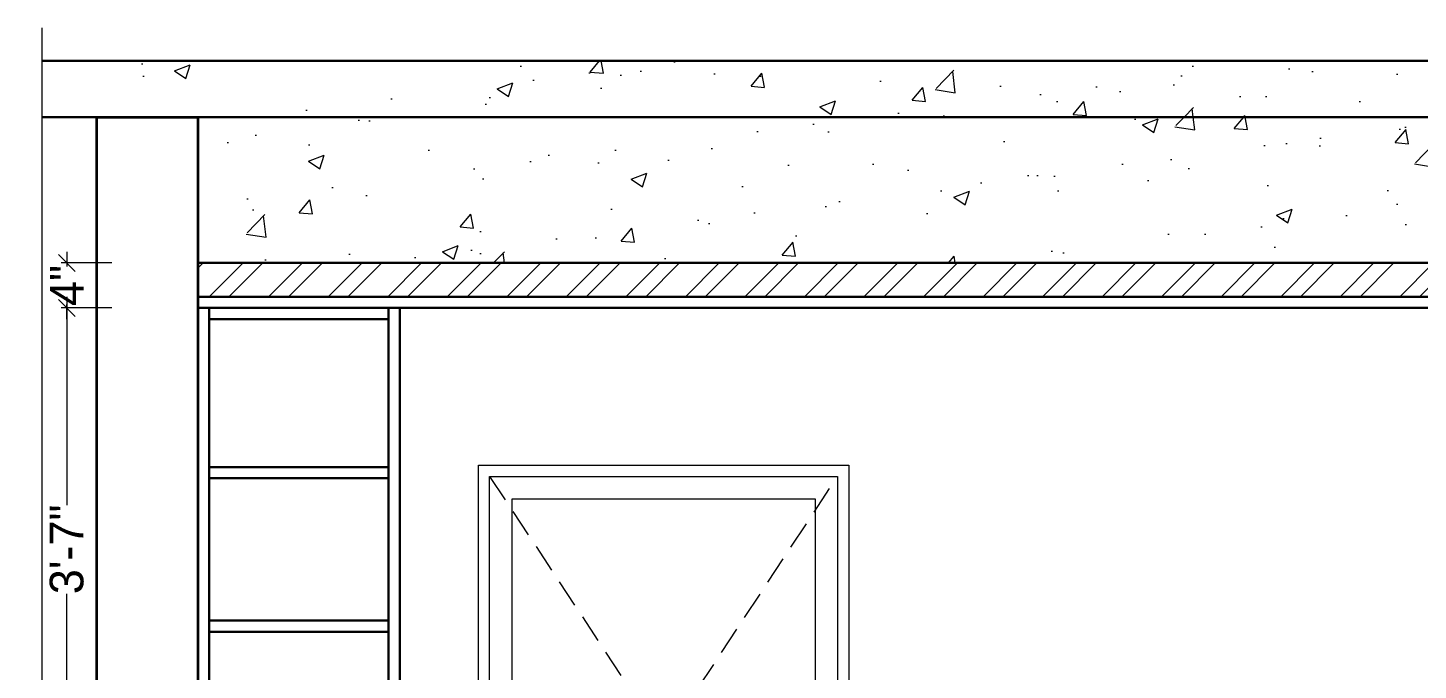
# Model space of a CAD drawing. Header units: millimetres. Extents: x 56222 to 3066687, y -650199 to -121287.
# Drawn here: x 140526.5 to 140650.3, y -185238.5 to -185181.3 of the extents above; entities that cross this region are included whole.
import ezdxf

# ---------------------------------------------------------------- set-up
doc = ezdxf.new("R2010")
doc.units = ezdxf.units.MM
doc.header["$MEASUREMENT"] = 0
doc.header["$PDMODE"] = 35
doc.linetypes.add('DASHED', pattern=[0.75, 0.5, -0.25])
doc.linetypes.add('DASHED2', pattern=[0.375, 0.25, -0.125])
doc.layers.get('Defpoints').update_dxf_attribs({"color": 220})
for name, color, linetype, lineweight in [('ELEVATION', 250, 'Continuous', 9), ('FIRST FLOOR ( DW_RAIL )', 7, 'Continuous', 9), ('FURNITURE', 32, 'Continuous', 9), ('furniture dimensions', 1, 'DASHED', 0), ('FURNITURE-1', 252, 'Continuous', 13), ('Labelling', 1, 'Continuous', 25), ('SECTION ( SLAB PLine )', 104, 'Continuous', 30), ('Text', 7, 'Continuous', 15), ('wall', 7, 'Continuous', 30)]:
    doc.layers.add(name, color=color, linetype=linetype, lineweight=lineweight)
doc.layers.add('hatch', color=250, linetype='Continuous', lineweight=9, transparency=0.5)
doc.layers.add('str coll', color=6, linetype='Continuous')
doc.styles.add('century g', font='GOTHIC.TTF')
doc.dimstyles.new('Archana', dxfattribs={"dimtxt": 2, "dimasz": 0.75, "dimexe": 0.5, "dimexo": 0.5, "dimgap": 0, "dimtad": 0, "dimzin": 0, "dimdsep": 46, "dimlunit": 4, "dimtxsty": 'century g', "dimblk": 'OBLIQUE', "dimcen": 0, "dimdle": 1, "dimclrd": 256, "dimclre": 256, "dimclrt": 256, "dimadec": 0, "dimazin": 0, "dimtfac": 1, "dimtofl": 0, "dimtmove": 1, "dimatfit": 3, "dimfxl": 1, "dimfxlon": 1, "dimtolj": 1, "dimtzin": 0, "dimlwd": -1, "dimlwe": -1, "dimarcsym": 0})
pattern_1 = [(50, (1711.175, -1092.216), (14.34520365, -1.2550427), [1.5, -16.5]), (355, (1711.175, -1092.216), (-2.7750267, 15.0438427), [1.2, -13.2]), (100.4514445, (1712.37, -1092.32), (11.5701769, 13.7887998), [1.2748038, -14.0228422]), (46.1842, (1711.175, -1088.216), (21.3448266, -3.3103856), [2.25, -24.75]), (96.635635, (1712.954, -1088.492), (18.693239, 19.482372), [1.9122068, -21.0342752]), (351.184164, (1711.175, -1088.216), (18.693239, 19.482372), [1.8, -19.8]), (21, (1713.175, -1089.216), (11.93814104, -8.0523778), [1.5, -16.5]), (326, (1713.175, -1089.216), (4.8663066, 14.5030009), [1.2, -13.2]), (71.451445, (1714.17, -1089.887), (16.8044475, 6.45062306), [1.2748038, -14.0228422]), (37.5, (1711.175, -1092.2157), (0.24319711, 6.65787708), [0, -13.04, 0, -13.4, 0, -13.25]), (7.5, (1711.175, -1092.216), (5.26139075, 7.88823424), [0, -7.64, 0, -12.74, 0, -5.05]), (327.5, (1706.715, -1092.2157), (10.67644872, -0.45109743), [0, -5, 0, -15.6, 0, -20.7]), (317.5, (1704.715, -1092.216), (11.6637234, 2.00209965), [0, -6.5, 0, -10.36, 0, -14.7])]

# ---------------------------------------------------------------- blocks, each defined once
blk = doc.blocks.new('_Oblique')
at = {"layer": 'wall', "color": 0, "lineweight": -2}
blk.add_line((-0.5, -0.5), (0.5, 0.5), dxfattribs=at)
blk = doc.blocks.new('*D326')
at = {"layer": 'Defpoints', "color": 0, "linetype": 'Continuous', "lineweight": 30, "transparency": 16777216}
for p in [(140529.96, -185206.26), (140541.63, -185206.26), (140541.63, -185249.26)]:
    blk.add_point(p, dxfattribs=at)
at = {"layer": 'furniture dimensions', "color": 5, "linetype": 'Continuous', "transparency": 16777216}
for p, q in [((140529.96, -185205.26), (140529.96, -185223.82)), ((140533.96, -185206.26), (140529.46, -185206.26)), ((140529.96, -185250.26), (140529.96, -185231.71))]:
    blk.add_line(p, q, dxfattribs=at)
at = {"layer": 'furniture dimensions', "color": 5, "linetype": 'ByBlock', "transparency": 16777216}
blk.add_line((140533.96, -185249.26), (140529.46, -185249.26), dxfattribs=at)
at = {"layer": 'furniture dimensions', "color": 5, "linetype": 'Continuous', "transparency": 16777216, "xscale": 1.5, "yscale": 1.5, "zscale": 1.5}
for p, rotation in [((140529.96, -185206.26), 90), ((140529.96, -185249.26), 270)]:
    blk.add_blockref('_Oblique', p, dxfattribs=dict(at, rotation=rotation))
at = {"layer": 'furniture dimensions', "linetype": 'Continuous', "lineweight": 0, "transparency": 16777216, "insert": (140529.96, -185227.76), "char_height": 3, "attachment_point": 5, "rotation": 90, "style": 'century g'}
blk.add_mtext('\\A1;3\'-7"', dxfattribs=at)
blk = doc.blocks.new('*D316')
at = {"layer": 'Defpoints', "color": 0, "linetype": 'Continuous', "lineweight": 30, "transparency": 16777216}
for p in [(140529.96, -185202.26), (140541.63, -185202.26), (140541.63, -185206.26)]:
    blk.add_point(p, dxfattribs=at)
at = {"layer": 'furniture dimensions', "color": 5, "linetype": 'Continuous', "transparency": 16777216}
for p, q in [((140529.96, -185201.26), (140529.96, -185202.56)), ((140533.96, -185202.26), (140529.46, -185202.26)), ((140529.96, -185207.26), (140529.96, -185205.97))]:
    blk.add_line(p, q, dxfattribs=at)
at = {"layer": 'furniture dimensions', "color": 5, "linetype": 'ByBlock', "transparency": 16777216}
blk.add_line((140533.96, -185206.26), (140529.46, -185206.26), dxfattribs=at)
at = {"layer": 'furniture dimensions', "color": 5, "linetype": 'Continuous', "transparency": 16777216, "xscale": 1.5, "yscale": 1.5, "zscale": 1.5}
for p, rotation in [((140529.96, -185202.26), 90), ((140529.96, -185206.26), 270)]:
    blk.add_blockref('_Oblique', p, dxfattribs=dict(at, rotation=rotation))
at = {"layer": 'furniture dimensions', "linetype": 'Continuous', "lineweight": 0, "transparency": 16777216, "insert": (140529.96, -185204.26), "char_height": 3, "attachment_point": 5, "rotation": 90, "style": 'century g'}
blk.add_mtext('\\A1;4"', dxfattribs=at)

msp = doc.modelspace()

# ---------------------------------------------------------------- hatches: boundary and pattern name
at = {"layer": 'FURNITURE-1', "lineweight": 18, "true_color": 0xc7c8ca}
h = msp.add_hatch(dxfattribs=at)
h.set_pattern_fill('AR-CONC', color=9, scale=2)
h.set_pattern_definition(pattern_1)
h.paths.add_polyline_path([(140785.66, -185184.26), (140527.75, -185184.26), (140527.75, -185189.26), (140773.63, -185189.26), (140778.13, -185189.26), (140785.66, -185189.26)])
h = msp.add_hatch(dxfattribs=at)
h.set_pattern_fill('AR-CONC', color=9, scale=2)
h.set_pattern_definition(pattern_1)
h.paths.add_polyline_path([(140773.63, -185189.26), (140696.13, -185189.26), (140541.63, -185189.26), (140541.63, -185202.26), (140773.63, -185202.26)])
at = {"layer": 'FURNITURE-1', "lineweight": 18, "transparency": 33554572}
h = msp.add_hatch(dxfattribs=at)
h.set_pattern_fill('ANSI32', color=6, scale=10)
h.set_pattern_definition([(45, (1711.175, -1092.2157), (-2.65165043, 2.65165043), []), (45, (1712.943, -1092.2157), (-2.65165043, 2.65165043), [])])
h.paths.add_polyline_path([(140773.63, -185202.26), (140696.13, -185202.26), (140696.13, -185202.29), (140687.13, -185202.29), (140541.63, -185202.26), (140541.63, -185205.26), (140773.63, -185205.26)])

# ---------------------------------------------------------------- linework, layer by layer
at = {"layer": 'ELEVATION', "lineweight": 0, "elevation": 0.13}
for points in [[(140566.63, -185220.26), (140599.63, -185220.26), (140599.63, -185269.26), (140566.63, -185269.26)], [(140567.63, -185221.26), (140598.63, -185221.26), (140598.63, -185268.26), (140567.63, -185268.26)], [(140569.63, -185223.26), (140596.63, -185223.26), (140596.63, -185266.26), (140569.63, -185266.26)]]:
    msp.add_lwpolyline(points, close=True, dxfattribs=at)
at = {"layer": 'FIRST FLOOR ( DW_RAIL )', "lineweight": 0}
msp.add_line((140541.63, -185249.26, 0.13), (140541.63, -185206.26, 0.13), dxfattribs=at)
at = {"layer": 'FURNITURE', "lineweight": 30, "ltscale": 0.4}
msp.add_line((140542.63, -185206.26, 0.13), (140542.63, -185249.26, 0.13), dxfattribs=at)
at = {"layer": 'FURNITURE', "lineweight": 30, "ltscale": 0.4, "elevation": 0.13}
for points in [[(140558.63, -185207.26), (140558.63, -185206.26), (140541.63, -185206.26)], [(140542.63, -185207.26), (140558.63, -185207.26)]]:
    msp.add_lwpolyline(points, dxfattribs=at)
msp.add_lwpolyline([(140559.63, -185206.26), (140558.63, -185206.26), (140558.63, -185249.26), (140559.63, -185249.26)], close=True, dxfattribs=at)
at = {"layer": 'FURNITURE', "lineweight": 30, "elevation": 0.13}
for points in [[(140542.63, -185221.43), (140558.63, -185221.43), (140558.63, -185220.43), (140542.63, -185220.43)], [(140542.63, -185235.1), (140558.63, -185235.1), (140558.63, -185234.1), (140542.63, -185234.1)]]:
    msp.add_lwpolyline(points, close=True, dxfattribs=at)
at = {"layer": 'hatch', "lineweight": 35, "transparency": 33554687, "elevation": 0.13}
msp.add_lwpolyline([(140532.63, -185249.26), (140532.63, -185189.26), (140541.63, -185189.26), (140541.63, -185249.26)], dxfattribs=at)
at = {"layer": 'Labelling', "color": 9, "linetype": 'DASHED2', "lineweight": 0, "ltscale": 10, "true_color": 0xc7c8ca}
for p, q in [((140567.63, -185221.26, 0.13), (140598.63, -185268.26, 0.13)), ((140567.63, -185268.26, 0.13), (140598.63, -185221.26, 0.13))]:
    msp.add_line(p, q, dxfattribs=at)
at = {"layer": 'SECTION ( SLAB PLine )', "color": 1}
for p, q in [((140527.75, -185184.26, 0.13), (140785.66, -185184.26, 0.13)), ((140527.75, -185189.26, 0.13), (140687.13, -185189.26, 0.13)), ((140541.63, -185202.26, 0.13), (140773.63, -185202.26, 0.13))]:
    msp.add_line(p, q, dxfattribs=at)
at = {"layer": 'str coll', "lineweight": 30}
for p, q in [((140773.63, -185205.26, 0.13), (140541.63, -185205.26, 0.13)), ((140773.63, -185206.26, 0.13), (140541.63, -185206.26, 0.13))]:
    msp.add_line(p, q, dxfattribs=at)
at = {"layer": 'Text', "color": 251, "linetype": 'Continuous', "lineweight": 0, "true_color": 0x636466, "elevation": 0.13}
msp.add_lwpolyline([(140527.75, -185181.32), (140527.75, -185247.5), (140526.49, -185248.28), (140528.92, -185248.53), (140527.75, -185249.37), (140527.75, -185318.5)], dxfattribs=at)

# ---------------------------------------------------------------- dimensions: what is measured, and where the dimension line sits
at = {"layer": 'furniture dimensions', "color": 5, "linetype": 'Continuous', "lineweight": 0}
for base, p1, p2, picture, middle in [((140529.96, -185202.26, 0.13), (140541.63, -185206.26, 0.13), (140541.63, -185202.26, 0.13), '*D316', (140529.96, -185204.26, 0.13)), ((140529.96, -185206.26, 0.13), (140541.63, -185249.26, 0.13), (140541.63, -185206.26, 0.13), '*D326', (140529.96, -185227.76, 0.13))]:
    dim = msp.add_linear_dim(base=base, p1=p1, p2=p2, angle=90, dimstyle='Archana', override={"dimtxt": 3, "dimasz": 1.5, "dimdec": 0, "dimclrd": 5, "dimclre": 5, "dimfxl": 4}, dxfattribs=at)
    dim.commit()
    dim.dimension.update_dxf_attribs({"geometry": picture, "text_midpoint": middle})

doc.saveas('drawing.dxf')
